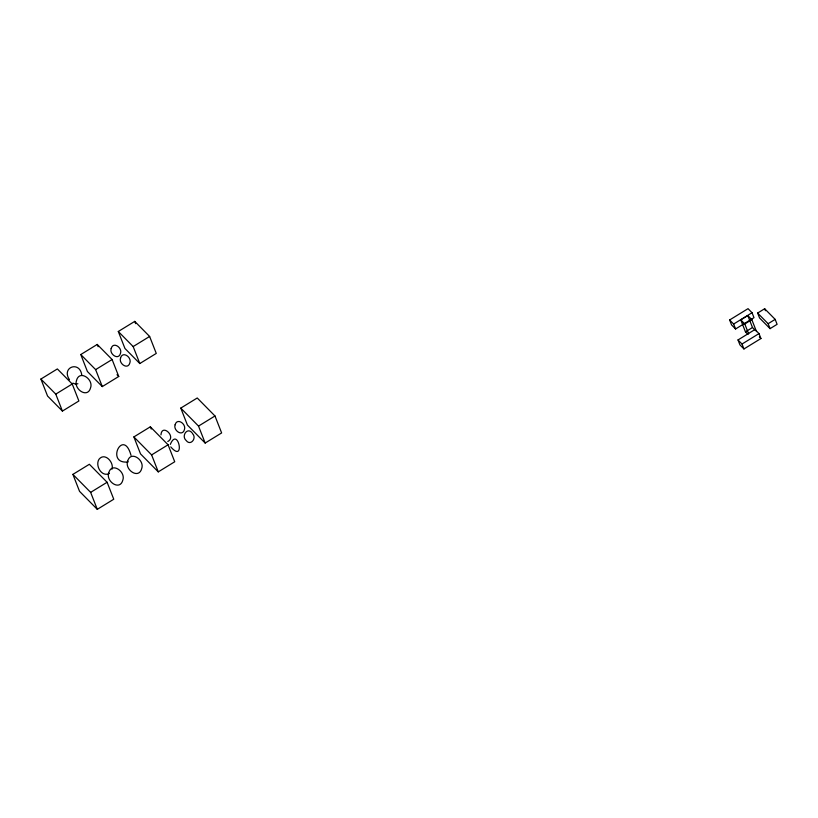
<?xml version="1.0" encoding="UTF-8"?>
<svg xmlns="http://www.w3.org/2000/svg" width="818" height="818" viewBox="0 0 818 818"><rect width="100%" height="100%" fill="white"/><g stroke="black" fill="none" stroke-linecap="round" stroke-linejoin="round"><path stroke-width="1.23" d="M112.015 469.205C114.131 462.354 104.878 452.109 99.08 459.164C94.868 465.411 101.534 477.364 109.275 473.54M160.962 434.89C161.852 422.998 176.811 436.924 167.792 441.495M170.328 444.389C178.119 425.585 185.696 464.133 170.778 446.894M40.9 379.051L57.362 368.938L72.229 384.01L78.886 400.973L62.413 411.086L47.546 396.014L40.9 379.051L55.767 394.123L62.413 411.086M80.767 354.552L97.23 344.439L112.107 359.511L118.753 376.474L102.291 386.587L87.414 371.515L80.767 354.552L95.634 369.624L102.291 386.587M118.293 331.494L134.755 321.382L149.622 336.454L156.269 353.417L139.806 363.54L124.939 348.458L118.293 331.494L133.16 346.566L139.806 363.54M55.767 394.123L72.229 384.01M95.634 369.624L112.107 359.511M133.16 346.566L149.622 336.454M72.894 474.389L89.367 464.276L107.107 482.262L113.753 499.225L97.291 509.338L79.55 491.352L72.894 474.389L90.634 492.375L97.291 509.338M133.876 436.924L150.338 426.812L168.079 444.787L174.725 461.761L158.263 471.874L140.522 453.888L133.876 436.924L151.616 454.91L158.263 471.874M180.778 408.1L197.24 397.988L214.981 415.973L221.627 432.937L205.165 443.049L187.424 425.063L180.778 408.1L198.518 426.086L205.165 443.049M90.634 492.375L107.107 482.262M151.616 454.91L168.079 444.787M198.518 426.086L214.981 415.973M729.625 319.971L748.03 308.662L752.049 312.732L753.981 317.67L735.576 328.969L731.558 324.899L729.625 319.971L733.644 324.04L735.576 328.969M733.644 324.04L752.049 312.732M747.867 334.306L745.464 331.863L740.76 319.879L747.795 315.564L751.814 319.634L756.507 331.607M757.621 313.059L764.656 308.734L775.167 319.378L777.1 324.317L770.065 328.642L759.564 317.987L757.621 313.059L768.133 323.703L770.065 328.642M740.76 319.879L744.779 323.959L751.814 319.634M745.464 331.863L752.499 327.537L754.902 329.981M738 339.951L754.983 329.521L759.002 333.591L760.934 338.529L743.951 348.959L739.932 344.889L738 339.951L742.018 344.03L743.951 348.959M768.133 323.703L775.167 319.378M742.018 344.03L759.002 333.591M128.17 461.925C104.847 464.829 123.17 426.924 131.033 455.391M77.904 383.754L75.522 384.082L72.874 383.151M192.158 432.957C187.342 426.638 181.023 436.106 186.126 440.452C190.43 446.423 197.056 438.264 192.619 433.714M759.329 336.893L760.934 338.529M117.005 374.705L118.753 376.474M69.499 379.746C60.859 367.108 80.031 360.298 81.81 375.319M764.656 308.734L765.433 310.707M747.795 315.564L752.499 327.537M744.779 323.959L748.623 333.754M134.755 321.382L135.645 323.642M150.338 426.812L151.228 429.072M97.23 344.439L98.119 346.699M76.514 380.482C73.364 389 87.69 398.979 90.573 387.793C93.722 379.276 79.397 369.296 76.514 380.482M111.176 348.519C109.101 354.163 118.59 360.769 120.502 353.356C122.588 347.711 113.088 341.106 111.176 348.519M108.743 472.845C105.604 481.362 119.929 491.342 122.812 480.146C125.952 471.638 111.637 461.659 108.743 472.845M120.553 358.018C118.467 363.662 127.966 370.278 129.878 362.855C131.954 357.221 122.465 350.605 120.553 358.018M127.649 461.229C124.5 469.747 138.825 479.726 141.708 468.54C144.858 460.023 130.532 450.043 127.649 461.229M175.113 424.777C173.027 430.421 182.516 437.037 184.428 429.624C186.514 423.98 177.025 417.364 175.113 424.777"/></g></svg>
